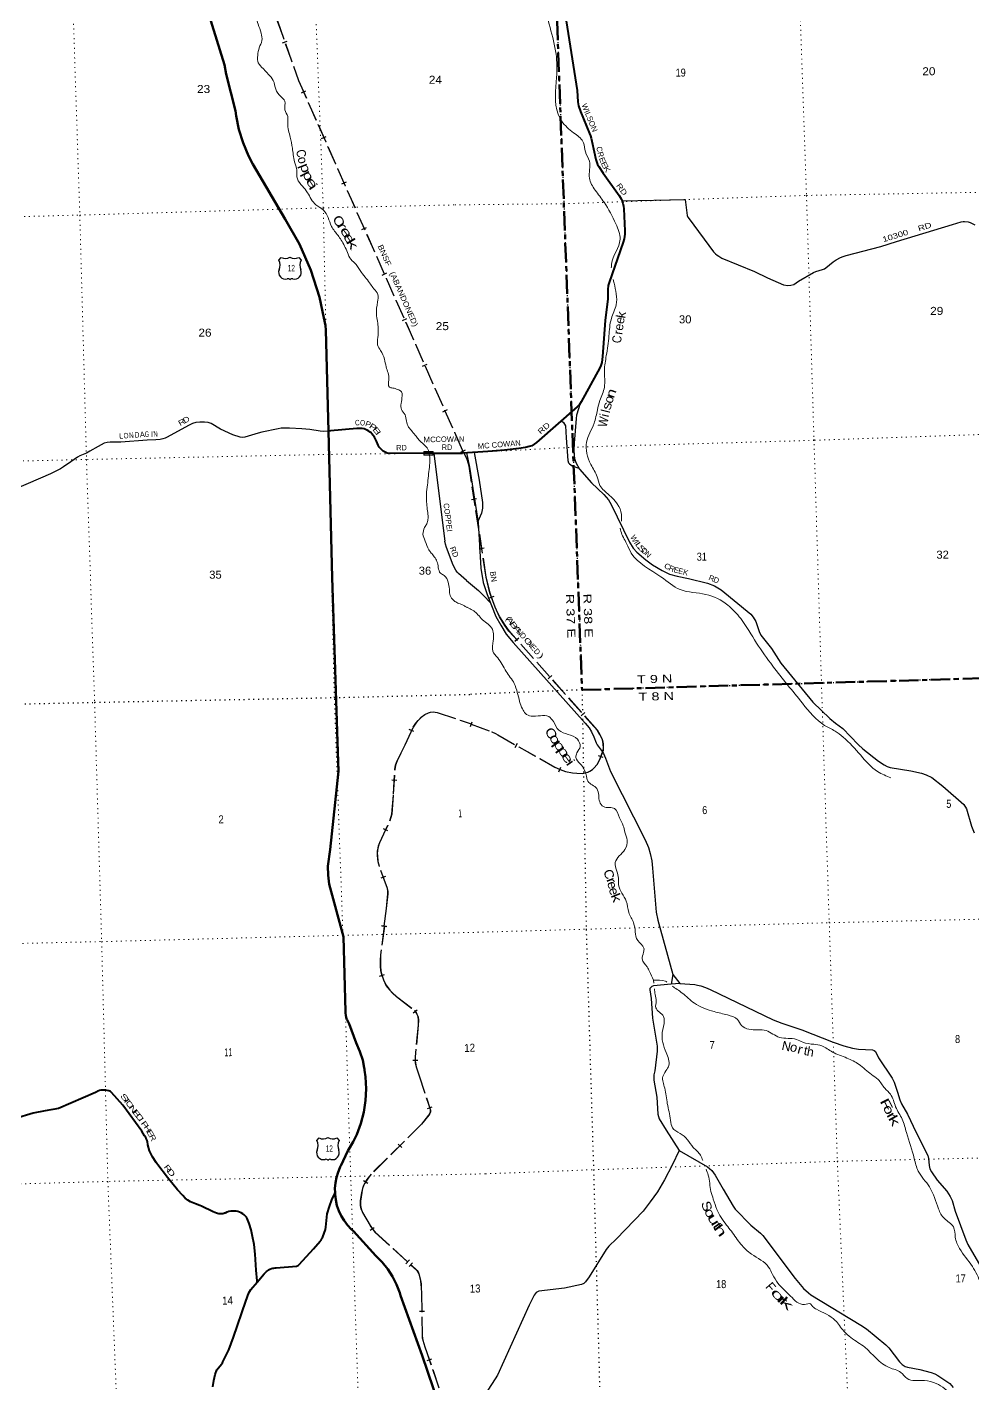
# Model space of a CAD drawing. Header units: feet. Extents: x 505285 to 763886, y -543582 to -353855.
# Drawn here: x 719986 to 740638, y -476644 to -447020 of the extents above; entities that cross this region are included whole.
import ezdxf
from ezdxf.enums import TextEntityAlignment as Align

# ---------------------------------------------------------------- set-up
doc = ezdxf.new("R2010")
doc.units = ezdxf.units.FT
doc.header["$LTSCALE"] = 70
for name, pattern in [('DOTTED', [1.5, 0.3, -1.2]), ('LONG_DASH_SHORT_DASH', [9.9, 6, -1.2, 1.5, -1.2]), ('LONG_DASHED', [7.5, 6, -1.5])]:
    doc.linetypes.add(name, pattern=pattern)
for name, color, linetype, lineweight in [('11', 7, 'LONG_DASH_SHORT_DASH', 60), ('16', 7, 'Continuous', 25), ('20', 7, 'Continuous', 70), ('26', 7, 'Continuous', 40), ('27', 7, 'Continuous', 13), ('29', 7, 'Continuous', 25), ('30', 7, 'Continuous', 13), ('34', 7, 'Continuous', 25), ('39', 7, 'Continuous', 13), ('6', 7, 'DOTTED', 25), ('61', 7, 'Continuous', 13), ('63', 7, 'Continuous', 25), ('7', 7, 'DOTTED', 13)]:
    doc.layers.add(name, color=color, linetype=linetype, lineweight=lineweight)
doc.layers.add('41', color=7, linetype='Continuous')

msp = doc.modelspace()

# ---------------------------------------------------------------- linework, layer by layer
at = {"layer": '11'}
msp.add_lwpolyline([(731531.43, -446194.07), (732103.51, -461491.34), (761378.42, -460644.66)], dxfattribs=at)
at = {"layer": '16'}
for p, q in [((725482.47, -452105.78), (725533.78, -452047.02)), ((725725.54, -452041.05), (725725.26, -452041.25)), ((725917.63, -452046.93), (725969.02, -452105.78)), ((726311.52, -471331.68), (726362.83, -471272.92)), ((726554.59, -471266.95), (726554.31, -471267.15)), ((726746.68, -471272.83), (726798.07, -471331.68))]:
    msp.add_line(p, q, dxfattribs=at)
for centre, radius, start, end in [((725624.86, -451889.36), 182.07, 239.97227, 303.45418), ((725826.64, -451889.86), 181.52, 236.33975, 300.08743), ((725826.63, -451889.36), 182.07, 236.54582, 236.59441), ((725628.68, -452371.31), 151.42, 159.09177, 283.81923), ((725289.49, -452216.41), 222.05, 332.97043, 29.75871), ((725822.8, -452371.31), 151.42, 256.18077, 20.90823), ((726161.99, -452216.41), 222.05, 150.24129, 207.02957), ((726453.91, -471115.26), 182.07, 239.97227, 303.45418), ((726655.69, -471115.76), 181.52, 236.33975, 300.08743), ((726655.68, -471115.26), 182.07, 236.54582, 236.59441), ((726457.73, -471597.21), 151.42, 159.09177, 283.81923), ((726118.54, -471442.31), 222.05, 332.97043, 29.75871), ((726651.85, -471597.21), 151.42, 256.18077, 20.90823), ((726991.04, -471442.31), 222.05, 150.24129, 207.02957)]:
    msp.add_arc(centre, radius, start, end, dxfattribs=at)
for centre, major_axis, start_param, end_param in [((725684.02, -452570.13), (-19.56, 51.67), 4.95877769, 6.28318531), ((725767.47, -452570.13), (19.56, 51.67), 0, 1.32637542), ((726513.07, -471796.03), (-19.56, 51.67), 4.95877769, 6.28318531), ((726596.52, -471796.03), (19.56, 51.67), 0, 1.32637542)]:
    msp.add_ellipse(centre, major_axis=major_axis, ratio=0.929097, start_param=start_param, end_param=end_param, dxfattribs=at)
at = {"layer": '20'}
for points in [[(726565.49, -455842.03), (726509.16, -453638.17), (726498.52, -453533.25), (726466.82, -453364.46), (726367.61, -452914.89), (726179.33, -452323.85), (725930.3, -451755.73), (725623.25, -451216.75), (724916.88, -450009.08), (724819.68, -449827.31), (724700.06, -449547), (724610.41, -449255.73), (724551.69, -448956.68), (724532.75, -448847.78), (724335.49, -448050.08), (724293.6, -447846.43), (723861.29, -446436.33)], [(726709.17, -472468.34), (726707.94, -472379.96), (726719.11, -472257.16), (726743.05, -472136.2), (726779.51, -472018.4), (726817.31, -471930.19), (726824.06, -471905.19), (726835.95, -471880.19), (726991.51, -471553.04), (727106.91, -471357), (727182.17, -471200.6), (727272.93, -470960.06), (727338.05, -470711.35), (727376.81, -470457.2), (727388.79, -470200.39), (727373.87, -469943.74), (727355.4, -469797.16), (727352.25, -469772.13), (727347.25, -469747.16), (727313.72, -469579.44), (727253.83, -469386.22), (727174.08, -469200.33), (727019.62, -468784.99), (726974.92, -468697.89), (726969.41, -468685.67), (726953.54, -468641.37), (726942.38, -468595.66), (726936.06, -468549.03), (726934.53, -468510.9), (726894.48, -466882.76), (726580.69, -465730.9), (726557.25, -465538.78), (726553.82, -465342.07), (726602.18, -464979.24), (726786.25, -463263.08), (726762.56, -462625.15), (726647.17, -459037.79), (726565.49, -455842.03)], [(728950.56, -477200.23), (728942.56, -477098.53), (728908.13, -476912.82), (728854.48, -476731.73), (728615.34, -476021.56), (728139.06, -474711.87), (728122.93, -474658.37), (728054.18, -474475.78), (727966.71, -474301.38), (727861.49, -474137.07), (727739.68, -473984.67), (727602.6, -473845.83), (727110.69, -473312.85), (727063.86, -473269.71), (726980.07, -473179.24), (726906.2, -473080.51), (726843.06, -472974.59), (726791.34, -472862.66), (726751.59, -472745.93), (726724.27, -472625.69), (726709.66, -472503.25), (726709.17, -472468.34)]]:
    msp.add_lwpolyline(points, dxfattribs=at)
at = {"layer": '26'}
for points in [[(731693.31, -446471.25), (731997.47, -448404.25), (732009.74, -448648.79), (732017.72, -448696.56), (732028.58, -448736.91), (732069.29, -448860.01), (732268.95, -449340.54), (732289.89, -449397.18), (732302.85, -449444.09), (732317.8, -449513.57), (732366.72, -449745.51), (732406.98, -449913.14), (732433.26, -449994.68), (732442.65, -450018.66), (732469.01, -450065.21), (732563.07, -450208.11), (732911.77, -450699.11), (732954.4, -450766.07), (732976.91, -450812.39), (732997.07, -450865.15), (733011.03, -450931.88), (733018.22, -450987.22), (733038.45, -451464.37), (733038.17, -451537.84), (733030.42, -451589.04), (733021.11, -451643.36), (733000.76, -451716.21), (732694.66, -452593.82), (732673.96, -452661.87), (732671.4, -452686.92), (732668.3, -452725.72), (732668.08, -452902.86), (732666.75, -452955.38), (732611.17, -453422.13), (732553.21, -454214.39), (732533.38, -454342.66), (732515.55, -454405.5), (732493.32, -454460.78), (732085.2, -455202.34), (732048.37, -455256.93), (731998.35, -455312.51), (731110.95, -456089.79), (731060.88, -456129.52), (731006.6, -456159.01), (730949.22, -456177.63), (730871.68, -456199.36), (730719.7, -456221.08), (730412.64, -456255.22), (730046.83, -456287.77), (729495.82, -456319.98)], [(728850.94, -456325.87), (727906.26, -456330.92), (727875.36, -456326.72), (727845.08, -456319.32), (727815.73, -456308.79), (727787.64, -456295.25), (727761.12, -456278.85), (727736.46, -456259.77), (727713.93, -456238.21), (727693.78, -456214.42), (727676.22, -456188.65), (727661.46, -456161.19), (727654.91, -456146.28), (727615.84, -456058.92), (727567.86, -455976.13), (727511.48, -455898.8), (727489.89, -455873.21), (727475.87, -455861.21), (727445.35, -455838.99), (727412.68, -455820.07), (727378.2, -455804.67), (727342.31, -455792.96), (727305.39, -455785.07), (727288.22, -455781.96), (727267.88, -455781.08), (727239.08, -455781.02), (727187.37, -455783.35), (726612.92, -455835.72), (726583.39, -455839.65), (726565.49, -455842.03)], [(728850.94, -456325.87), (728863, -456326.05), (729495.82, -456319.98)], [(721794.75, -470256.25), (721770.3, -470246.54), (721736.95, -470236.73), (721702.76, -470230.45), (721668.1, -470227.79), (721633.35, -470228.76), (721598.89, -470233.36), (721565.11, -470241.53), (721532.36, -470253.2), (721526.01, -470256.24), (721505.26, -470266.18), (721476.01, -470279.12), (720671.47, -470635.04), (720382.9, -470685.36), (720120.54, -470736.95), (719730.91, -470846.35)], [(721826.03, -470279.25), (721823.4, -470276.59), (721814.61, -470268.85), (721805.06, -470262.07), (721794.85, -470256.33)], [(725008.78, -474424.29), (725006.11, -474393.68), (724985.53, -474158.06), (724961.9, -473813.32), (724943.88, -473598.95), (724906.86, -473425.29), (724906.59, -473423.48), (724877.24, -473279.72), (724833.01, -473139.81), (724788.94, -473030.35), (724774.41, -473005.3), (724753.25, -472981.85), (724724.48, -472955.47), (724693.12, -472932.25), (724659.49, -472912.44), (724623.98, -472896.25), (724586.98, -472883.86), (724548.88, -472875.4), (724510.1, -472870.97), (724471.07, -472870.62), (724432.23, -472874.36), (724393.98, -472882.13), (724356.76, -472893.86), (724345.96, -472898.55), (724309.25, -472914.5), (724295.96, -472920.38), (724281.66, -472925.49), (724259.92, -472930.77), (724237.75, -472933.74), (724215.39, -472934.39), (724193.09, -472932.69), (724174.62, -472929.32), (724143.76, -472920.75), (724124.62, -472915.97), (724046.24, -472887.57), (723796.79, -472764.66), (723756.42, -472746.88), (723660.85, -472713.43), (723556.78, -472670.1), (723494.42, -472636.06), (723439.62, -472592.57), (723383.95, -472530.48), (723267.83, -472409.25), (723048.9, -472138.3), (722838.5, -471860.48), (722821.03, -471835.48), (722802.34, -471810.48), (722800.33, -471807.79), (722721.8, -471687.16), (722656.31, -471558.98), (722624.42, -471425.34), (722622.61, -471407.62), (722615.41, -471367.37), (722604.04, -471328.1), (722588.63, -471290.24), (722582.72, -471279.19), (722575.63, -471265.93), (722552.11, -471229.19), (722487.32, -471127.98), (722074.9, -470559.27), (721826.31, -470279.54)], [(725008.78, -474424.29), (725163.64, -474243.81), (725181.65, -474222.83), (725209.7, -474193.81), (725232.88, -474174.12), (725259.79, -474155.73), (725288.49, -474140.26), (725318.64, -474127.87), (725349.92, -474118.69), (725373.42, -474114.4), (725401.23, -474110.83), (725423.42, -474109.13), (725869.23, -474074.87), (725902.96, -474059.56), (725925.64, -474040.65), (726241.42, -473698.87), (726382.33, -473528.65), (726403.15, -473503.5), (726416.92, -473478.65), (726442.95, -473431.68), (726475.1, -473355.93), (726499.14, -473277.24), (726510.22, -473225.38), (726536.26, -472929.45), (726588.32, -472773.35), (726638.71, -472629.34), (726701.63, -472485.58), (726709.17, -472468.34)], [(724040.05, -476710.55), (724060.17, -476572.75), (724094.57, -476437.8), (724129.68, -476339), (724228.35, -476216.06), (724253.51, -476184.72), (724262.65, -476166.06), (724390.86, -475904.26), (724494.5, -475623.83), (724760.67, -474837.15), (724829.56, -474653.35), (724874.4, -474580.9), (725008.78, -474424.29)]]:
    msp.add_lwpolyline(points, dxfattribs=at)
at = {"layer": '29'}
for p, q in [((734087, -467706.2), (734047.03, -467916.21)), ((730138.82, -476637.44), (729924.78, -476968.5))]:
    msp.add_line(p, q, dxfattribs=at)
for points in [[(732977.77, -450814.17), (734355.86, -450782.6), (734397.17, -451136.27), (734413.99, -451172.27), (734440.09, -451209.01), (734975.53, -451926.72), (735015.33, -451970.55), (735051.41, -451998.64), (735087.49, -452022.7), (735159.55, -452062.78), (735870.32, -452359.13), (736150.8, -452493.85), (736500.66, -452644.49), (736599.46, -452662.86), (736665.03, -452656.52), (736725.16, -452636.47), (736831.13, -452566.56), (737157.92, -452378.68), (737207.25, -452353.65), (737356.57, -452313.61), (737397.68, -452295.49), (737425.74, -452277.44), (737589.5, -452143.03), (737656.26, -452098.93), (737750.47, -452048.78), (737804.59, -452024.71), (737867.88, -452004.98), (738628.92, -451808.13), (738970.62, -451703.93), (740191.17, -451326.58), (740380.37, -451270.55), (740425.47, -451262.52), (740456.55, -451262.53), (740535.08, -451274.53), (740581.82, -451288.6), (740680.05, -451333.7)], [(732062.98, -455235.28), (731985.59, -455493.44), (731972.14, -455563.78), (731933.48, -456105.16), (731927.47, -456253.58), (731931.48, -456367.9), (731942.48, -456441.51), (731969.56, -456528.35), (732045.44, -456668.66), (732308.02, -456970.51), (732582.91, -457226.32), (732679.86, -457344.82), (732741.26, -457442.93), (733140.49, -458267.75), (733220.32, -458393.61), (733302.49, -458481.85), (733496.72, -458654.63), (733645.25, -458758.63), (733853.71, -458887), (734016.94, -458963.6), (734178.42, -459011.35), (734427.87, -459059.65)], [(726565.49, -455842.03), (726457.8, -455848.58), (726388.32, -455843.23), (726157.42, -455804.72), (725982.12, -455787.61), (725713.81, -455773.71), (725584.47, -455774.78), (725534.23, -455777.99), (725464.74, -455791.89), (725109.85, -455864.62), (725028.61, -455886.01), (724737.86, -455975.84), (724688.69, -455982.26), (724639.51, -455975.84), (724481.31, -455920.23), (724211.93, -455796.17), (724005.62, -455677.46), (723942.56, -455654.99), (723860.25, -455643.24), (723754.42, -455642.16), (723672.11, -455649.66), (723596.22, -455672.11), (723506.43, -455714.89), (723044.64, -455975.84), (723001.89, -455997.25), (722950.57, -456010.07), (722892.85, -456020.78), (722796.64, -456031.46), (722608.51, -456040.01), (722035.55, -456082.79), (721797.17, -456083.88)], [(731651.37, -455616.43), (731695.96, -455653.9), (731723.02, -455687.99), (731741, -455728.27), (731756.72, -455988.54), (731793.21, -456482.8), (731809.21, -456530.36), (731832.26, -456556.43), (731889.99, -456597.81), (732035.6, -456650.46)], [(721797.17, -456083.88), (721731.97, -456087.09), (721668.9, -456107.41), (721536.35, -456175.85), (721357.84, -456277.46), (721279.8, -456321.31), (721139.77, -456377.99), (721087.39, -456406.87), (720937.74, -456513.82), (720780.61, -456617.56), (720711.12, -456663.55), (720493.05, -456774.77), (719740.51, -457104.18), (719655.01, -457144.82), (719595.14, -457181.18), (719526.73, -457236.8), (719458.31, -457318.08), (719321.48, -457506.31), (719176.11, -457741.6), (719056.38, -457989.72), (719018.98, -458050.69), (718992.25, -458088.12), (718959.12, -458123.42), (718799.84, -458250.68)], [(728864.41, -456324.26), (729045.38, -457727.01), (729106.1, -458247.42)], [(729577.38, -456315.21), (729645.24, -456631.51), (729832.79, -457834.74), (729896.19, -458835.65), (729945.15, -459143.7), (730028.19, -459410.86), (730221.76, -459885.79), (730326.58, -460080.62), (730445.27, -460272.88), (730596.01, -460458.47), (732171.07, -462214.36), (732255.68, -462316.84), (732312.38, -462406.9), (732361.69, -462517.8), (732410.6, -462645.57), (732436.66, -462693.71), (732540.37, -462834.6), (732570.95, -462882.24), (732612.23, -462982.58), (732721.52, -463271.69), (733482.99, -464767.99), (733557.13, -464930.02), (733593.21, -465062.4), (733625.28, -465226.86), (733644.75, -465386.31), (733723.5, -466346.03), (733755.16, -466515.99), (734087, -467706.2)], [(729745.58, -456305.38), (729856.87, -456915.07), (729931.22, -457400), (729932.1, -457523.15), (729905.73, -457633.6), (729829.11, -457811.1)], [(729583.87, -459102.6), (729404.89, -458951.19), (729374.96, -458919.11), (729347.16, -458880.6), (729287.3, -458765.1), (729141.93, -458382.22), (729120.55, -458309.49), (729106.1, -458247.42)], [(729583.87, -459102.6), (729843.94, -459324.2), (729966.2, -459442.53), (730099.8, -459586.56)], [(734427.87, -459059.65), (734846.55, -459157.52), (734996.22, -459215.92), (735141.69, -459307.79), (735792.76, -459836.92), (735844.08, -459901.85), (735895.27, -459997.87), (735968.36, -460218.75), (736008.95, -460296.86), (736240.95, -460587.74), (736447.9, -460907.58), (737145.19, -461760.11), (737512.42, -462118.52), (737638.04, -462216.37), (737798.39, -462332.69), (738130.77, -462686.9), (738235.35, -462777.95), (738580.11, -463050.71), (738700.37, -463130.94), (738766.52, -463163.03), (738828.84, -463182.31), (739284.18, -463260.81), (739516.16, -463311.45), (739619.25, -463349.5), (739740.66, -463403.71), (739984.17, -463591.63), (740438.19, -463993.37), (740497.27, -464087.43), (740609.91, -464466.71), (740664.69, -464611.1)], [(734087, -467706.2), (734241.2, -467905.48), (734046.56, -467916.24)], [(734046.56, -467916.24), (733661.97, -467955.66), (733626.79, -467969.62), (733602.74, -467987.67), (733584.7, -468013.74), (733580.76, -468042.73), (733609.71, -468226.3), (733644.04, -468662.46), (733745.06, -469273.29), (733745.27, -469383.19), (733694.73, -469808.25), (733672.9, -469899.06), (733674.23, -470013.59), (733738.38, -470386.53), (733761.09, -470757.49), (733786.03, -470856.33), (733939.93, -471101.77), (734222.09, -471551.41)], [(734241.2, -467905.48), (734566.87, -467925.49), (734622.39, -467936.4), (734695.15, -467953.57), (734797.38, -467989.67), (734903.54, -468034.99), (736279.34, -468695.47), (736465.14, -468767.94), (736904.64, -468910.52), (737590.5, -469185.66), (737820.14, -469261.34), (738012.56, -469313.48), (738140.89, -469333.09), (738445.17, -469350.63), (738481.6, -469361.62), (738509.66, -469385.69), (738580.25, -469522.49), (738872.3, -469967.77), (738916.56, -470055.58), (738994.23, -470272.5), (739040.84, -470440.67), (739080.16, -470528.32), (739211.31, -470756.49), (739402.16, -471158.25)], [(739402.16, -471158.25), (739652.19, -471656.11), (739671.65, -471725.57), (739680.25, -471872.72), (739700.01, -471947.28), (739732.36, -472013.12), (739856, -472194.65), (740071.11, -472438.33), (740140.75, -472551.91), (740183.36, -472642.91), (740253.32, -472875.02), (740482.03, -473497.32), (740531.63, -473599.64), (740916.37, -474266.4)], [(734222.09, -471551.41), (734071.14, -471871.62), (733906.06, -472190.31), (733750.07, -472448.27), (733593.72, -472672.91), (733434.95, -472876.71), (732856.22, -473480.58), (732687.72, -473639.65), (732629.54, -473711.13), (732259.58, -474305.76), (732182.6, -474413.84), (732142.51, -474449.94), (732093.07, -474478.05), (731721.79, -474551.11), (731161.45, -474622.7), (731098.2, -474646.5), (731055.92, -474704.6), (730945.64, -474929.1), (730254.4, -476453.71), (730138.82, -476637.44)], [(734222.09, -471551.41), (734842.5, -471905.06), (734889.6, -471944.85), (734934.69, -471986.97), (734975.79, -472035.11), (735010.16, -472087.82), (735182.45, -472394.82), (735403.74, -472767.19), (735449.95, -472828.91), (735792.78, -473180.15), (736000.06, -473350.85), (736052.45, -473403.86), (736759.12, -474346.35), (736940.14, -474560.27), (737046.25, -474659.39), (737096.49, -474700.67), (738190.3, -475360.01), (738315.19, -475442.77), (738740.13, -475791.76), (738802.02, -475858.4), (739034.48, -476161.31), (739092.91, -476220.98), (739157.05, -476265.1), (739207.79, -476279.68), (739479.19, -476332.46), (739730.32, -476393.46), (739806.49, -476421.54), (739872.13, -476463.28), (740133.22, -476634.15), (740211.46, -476720.35)]]:
    msp.add_lwpolyline(points, dxfattribs=at)
at = {"layer": '34', "linetype": 'LONG_DASHED', "lineweight": 13}
msp.add_lwpolyline([(729683.25, -462242.64), (730129, -462410.66), (730210.19, -462447.8), (730263.54, -462477.06), (731507.98, -463183.08), (731622.9, -463236.89), (731743.52, -463274.02), (731891.25, -463303.17), (731991.73, -463315.8), (732107.25, -463319.14), (732177.31, -463308.84), (732230.66, -463292.59), (732277.06, -463269.39), (732332.73, -463232.25), (732362.89, -463202.08), (732434.8, -463120.85), (732495.35, -463015.48), (732541.5, -462888.76), (732569.34, -462812.17), (732573.98, -462763.43), (732569.34, -462665.95), (732562.38, -462626.5), (732550.78, -462573.12), (732495.11, -462461.72), (732442.93, -462373.06), (730510.76, -460203.37), (730421.28, -460080.5), (730305.3, -459894.83), (730209.82, -459684.72), (730096.52, -459370.31), (730013.01, -459026.82), (729639.18, -456604.66), (729595.46, -456459.93), (729574.58, -456411.19), (729493.88, -456258.83)], dxfattribs=at)
at = {"layer": '39'}
msp.add_line((733662.12, -467829.64), (733670.19, -467894.32), dxfattribs=at)
for points in [[(724672.81, -446412.17), (724688.38, -446467.72), (724726.54, -446536.92), (724828.42, -446580.24), (724933.26, -446657.6), (724987.61, -446802.66), (725032.19, -446958.04), (725095.92, -447151.04), (725112.55, -447315.24), (725054.4, -447469.5), (725020.89, -447641.14), (725020.31, -447765.66), (725106.35, -447891.76), (725255.83, -448054.21), (725360.1, -448183.81), (725413.78, -448377.09), (725524.86, -448534.6), (725612.25, -448636.56), (725613.45, -448825.3), (725675.85, -448970.13), (725676.11, -449124.75), (725732.67, -449422.37), (725777.56, -449662.09), (725828.04, -449957.87), (725875.51, -450145.3), (725886.77, -450333.75), (725995.84, -450491.32), (726106.53, -450634.79), (726293.1, -450900.63), (726457.4, -451016.48), (726556.41, -451174.34), (726632.33, -451371), (726774.76, -451569.81), (726843.93, -451668.26), (726980.31, -451939.53), (727056.97, -452089.99), (727168.89, -452205.31), (727284.33, -452374.75), (727392.85, -452512.26), (727482.7, -452630.21), (727558.02, -452732.51), (727641.95, -452854.65), (727638.51, -453021.42), (727613.59, -453285.2), (727638.1, -453443.15), (727650.31, -453593.42), (727645.97, -453800.38), (727638.28, -453959.25), (727704.1, -454081.9), (727787.79, -454268.3), (727826.72, -454437.9), (727868.67, -454571.26), (727882.95, -454723.48), (727895.38, -454881.77), (727972.4, -454899.68), (728076.01, -454932.9), (728157.88, -454980.79), (728174.52, -455072.7), (728152.86, -455235.97), (728160.55, -455368.29), (728238.28, -455484.58), (728270.28, -455622.24), (728316.14, -455751.48), (728397.44, -455851.6), (728478.8, -455953.73), (728539.26, -456028.33), (728601.29, -456086.82), (728655.1, -456139.53), (728736.18, -456231.62), (728774.87, -456363.1)], [(731025.73, -446214.59), (731191.58, -446426.78), (731405.45, -447031.02), (731537.02, -447608.18), (731546.3, -448118.77), (731581.23, -448919.44), (731687.64, -449110.16), (731955.18, -449353.04), (732136.1, -449544.98), (732176.44, -449744.21), (732263.33, -449949.72), (732264.25, -450317.04), (732391.7, -450579.24), (732583.69, -450845.04), (732844.48, -451317.02), (732933.5, -451651.15), (732747.92, -452194.23), (732742.74, -452277.86)], [(732783.57, -452529.72), (732802.7, -452609.38), (732850.16, -453081.35), (732743.81, -453384.46), (732690.88, -453763.85), (732633.98, -454193.57), (732590.98, -454520.4), (732591.58, -454879.71), (732494.78, -455170.41), (732438.83, -455377.27), (732366.3, -455671.08), (732199.98, -456082.83), (732296.33, -456569.03), (732432.06, -456836.94), (732494.18, -457027.32), (732697.94, -457236.46), (732964.81, -457660.04), (732965.24, -457810.66)], [(728774.87, -456363.1), (728778.34, -456445.3), (728748.37, -456817.66), (728727.71, -457017.05), (728707, -457214.44), (728708.54, -457342.92), (728719.13, -457507.29), (728739.45, -457659.34), (728738.48, -457769.82), (728712.86, -457862.92), (728666.85, -457946.55), (728630.5, -458088.15), (728679.04, -458241.41), (728760.94, -458435.9), (728811.12, -458502.76), (728877.89, -458587.22), (728932.98, -458686.08), (728964.76, -458815.71), (729014.65, -458944.83), (729094.45, -458990.77), (729177.09, -459139.05), (729207.41, -459288.81), (729212.77, -459336.86), (729211.75, -459373.03), (729255.22, -459488.28), (729327.64, -459558.53), (729413.48, -459604.3), (729523.4, -459647.38)], [(732938.72, -457959.61), (732951.58, -458025.89), (733077.43, -458298.19), (733179.39, -458502.37), (733827.53, -459022.79), (734243.48, -459302.25), (734809.21, -459405.45), (735283.72, -459640.55), (735569.46, -459934.94), (735913.25, -460468.04), (736269.97, -460972.56), (736916.93, -461783.34), (737401.6, -462266.98), (737630.06, -462390.89), (737806.52, -462522.77), (738189.03, -462919.92), (738557.69, -463273.42), (738847.17, -463413.1)], [(729523.4, -459647.38), (729584.88, -459685.81), (729602.93, -459692.23)], [(729602.93, -459692.23), (729806.89, -459822.32), (729901.98, -459933.17), (730129.78, -460139.4), (730165.36, -460419.11), (730154.44, -460644.35), (730261.05, -460790.9), (730444.23, -461087.14), (730622.07, -461351.46), (730740.85, -461746.48), (730801.66, -461904.79), (730868.13, -462004.67), (730989.23, -462062.35), (731376.2, -462075.91), (731477.24, -462184.53), (731597.55, -462370.71), (732002.19, -462570.3), (732062.83, -462724.6), (731990.19, -462867.85), (731970.01, -462964.97), (732068.51, -463109.82), (732190.62, -463340.1), (732230.85, -463487.14), (732424.44, -463644.47), (732466.76, -463793.44), (732488.73, -463937.15), (732569.35, -464038.51), (732814.63, -464081.48), (732919.44, -464282.3), (733003.09, -464457.82), (733039.04, -464599), (733090.54, -464775.72), (733040.38, -464976.35), (732830.55, -465259.25), (732864.62, -465452.69), (732898.9, -465601.96), (732900.94, -465750.44), (733068.4, -466105.48), (733124.69, -466350.28), (733228.64, -466579.24), (733266.65, -466770.53), (733318.8, -466963.29), (733454.45, -467130.83), (733446.08, -467221.48), (733417.81, -467367.08), (733523.49, -467539.76), (733575.89, -467640.17), (733662.12, -467829.64)], [(733662.12, -467829.64), (733922.74, -467853.98), (733955.72, -467870.28)], [(733685.69, -468018.52), (733701.02, -468141.34), (733723.24, -468291.07), (733714.91, -468431.9), (733881.69, -468622.36), (733899.36, -468710.03), (733855.58, -468968.62), (733938.07, -469411.18), (733999.85, -469691.9), (733868.86, -469933.71), (733909.32, -470185.12), (733965.44, -470524.28), (734038.7, -470888.89), (734079.74, -471055.97), (734243.57, -471174.27), (734406.21, -471312.7), (734531.81, -471480.62), (734691.74, -471651.26), (734740.2, -471767.24)], [(734069.55, -467958.91), (734289.48, -468111.2), (734556.11, -468332.03), (734990.31, -468516.45), (735281.11, -468589.84), (735496.53, -468690.14), (735586.33, -468819.26), (735746.67, -468901.56), (736126.26, -468931.46), (736418.08, -469079.08), (736784.17, -469123.53), (736927.62, -469186.39), (737164.86, -469229.67), (737339.31, -469263.26), (737572.28, -469399.04), (737887.55, -469529.72), (738152.84, -469668.3), (738425.5, -469888.91), (738568.82, -469997.94), (738715.59, -470191.16), (738837.62, -470321.08), (738951.41, -470593.83), (739093.25, -470863.52), (739187.84, -471159.07), (739357.88, -471724.8), (739445.46, -471996.53), (739691.13, -472344.62), (739887.7, -472821.03), (740015.19, -473035.04), (740211.7, -473214.35), (740255.19, -473441.57), (740347.9, -473691.02), (740627.36, -474077.99), (740805.77, -474454.7), (740936.37, -474843.26), (741099.53, -475043.89), (741385.28, -475239.92), (741504.93, -475508.43), (741850.7, -475892.91), (742047.83, -475939.7), (742173.36, -476105.62), (742399.89, -476231.6), (742573.67, -476445.89), (742897.47, -476686.65), (743323.88, -476877.39), (744008.24, -477174.87), (744452.2, -477302.72), (744611.48, -477358.96), (744992.58, -477475.12), (745479.77, -477577.26), (745823.8, -477672.73), (746085.22, -477815.47), (746344.03, -477798.31), (746384.89, -477745.29)], [(734811.25, -471953.79), (734860.55, -472088.56), (734919.34, -472443.68), (734970.51, -472612.39), (735048.09, -472836.31), (735257.18, -473175.74), (735365.39, -473312.19), (735572.11, -473593.5), (735806.43, -473811.53), (736178.25, -474094.66), (736263.33, -474256.07), (736379.63, -474442.41), (736654.91, -474727.15), (736964.19, -474908.24), (737092.64, -474899.4), (737139.14, -474953.86), (737224.15, -475014.9), (737632.59, -475258.51), (737819.26, -475492.39), (737976.03, -475635.05), (738276.41, -475844.58), (738811.85, -476290.18), (739063.69, -476395.14), (739200.04, -476530.53), (739584.05, -476570.3), (739836.34, -476637.1), (740167.56, -476911.72), (740253.99, -477155.38), (740325.91, -477339.37), (740375.08, -477508.16), (740576.17, -477799.71), (740857.36, -478032.04), (740937.65, -478125.38), (741061.08, -478289.37), (740992.67, -478486.66), (741123.47, -478732.67), (741186.7, -478900.93), (741242.42, -479131.7), (741108.55, -479401.71), (741204.74, -479687.17), (741221.1, -479841.13), (741382, -480134.19), (741410.24, -480480.42), (741491.92, -480706.19), (741507.9, -480900.32), (741575.6, -481030.26), (741658.59, -481288.11), (741757.12, -481581.51), (741846.7, -481951.53), (741803.55, -482175.98), (741697.15, -482428.9), (741768.13, -482639.02), (741919.19, -482888.29), (741859.06, -483091.29), (741781, -483397.35), (741906.23, -483703.8), (742055.9, -483918.99), (742076.81, -484036.64), (742095.37, -484343.09), (742136.73, -484616.55), (742005.77, -484908.54), (742023.76, -485102.58), (742275.42, -485400.26), (742528.35, -485778.19), (742605.35, -485988.09), (742734.77, -486101.66), (742990.47, -486202.46), (743306.43, -486399.36), (743539.61, -486490.97), (743963.93, -486679.78), (744275.39, -486864.8), (744536.73, -487103.9), (744774.41, -487305.75)]]:
    msp.add_spline(points, degree=3, dxfattribs=at)
at = {"layer": '6'}
for points in [[(731531.43, -446194.07), (731706.99, -450876.19), (731902.43, -456196.96), (732103.51, -461491.34), (732193.91, -466720.51), (732354, -471967.98), (732502.64, -477280.11), (732672.65, -482475.01), (732859.6, -487739.53), (732972.02, -491869.4)], [(761378.42, -460644.66), (758501.39, -460731.53), (753183.16, -460878.93), (747944.97, -461034.5), (742643, -461187.62), (737331.89, -461344.24), (732103.51, -461491.34), (729662.57, -461589.32)], [(697940.07, -462308.41), (700286.59, -462238.14), (705567.31, -462127.18), (710841.82, -462010.38), (716154.23, -461880.45), (721458.93, -461762.79), (726693.54, -461659.15), (729662.57, -461589.32)]]:
    msp.add_lwpolyline(points, dxfattribs=at)
at = {"layer": '61'}
for p, q in [((728647.15, -456362.93), (728647.59, -456287.93)), ((728850.35, -456364.12), (728647.15, -456362.93)), ((728851.52, -456289.76), (728851.09, -456363.4))]:
    msp.add_line(p, q, dxfattribs=at)
msp.add_lwpolyline([(728648.24, -456288.58), (728851.52, -456289.76), (728648.24, -456288.58)], dxfattribs=at)
msp.add_lwpolyline([(728655.53, -456296.61), (728843.47, -456297.7), (728843.13, -456356.08), (728655.19, -456354.98)], close=True, dxfattribs=at)
at = {"layer": '63'}
for p, q in [((725562.37, -447363.49), (725666.6, -447326.48)), ((725973.92, -448455.98), (726075.03, -448411.12)), ((726415.09, -449450.34), (726516.19, -449405.49)), ((726856.25, -450444.71), (726957.36, -450399.86)), ((727297.42, -451439.08), (727398.52, -451394.22)), ((727738.58, -452433.45), (727839.69, -452388.59)), ((728179.75, -453427.82), (728280.86, -453382.96)), ((728620.92, -454422.19), (728722.02, -454377.33)), ((729062.08, -455416.55), (729163.19, -455371.7)), ((729549.51, -456255.97), (729451.77, -456307.74)), ((729801.16, -457323.09), (729691.84, -457339.96)), ((729967.09, -458398.2), (729857.77, -458415.07)), ((730179.99, -459452.98), (730075.93, -459490.48)), ((730720.06, -460362.47), (730637.46, -460436.03)), ((731443.53, -461174.87), (731360.92, -461248.43)), ((732166.99, -461987.27), (732084.39, -462060.83)), ((728427.05, -462400.32), (728326.47, -462354.3)), ((729666.47, -462290.28), (729705.48, -462186.78)), ((730640.84, -462749.18), (730695.42, -462652.97)), ((732566.34, -462968.13), (732462.41, -462930.28)), ((731594.81, -463279.5), (731641.71, -463179.32)), ((728060.67, -463466.4), (727950.25, -463459.92)), ((727864.77, -464570.26), (727764.36, -464523.86)), ((727814.11, -465565.5), (727710.2, -465603.41)), ((727834.99, -466655.01), (727725.33, -466640.57)), ((727734.57, -466644.01), (727844.23, -466658.45)), ((727684.03, -467745.54), (727788.37, -467708.83)), ((728414.5, -468540), (728503.81, -468474.75)), ((728407.69, -469579.02), (728518.26, -469576.18)), ((728728, -470631.51), (728832.92, -470596.51)), ((728088.71, -471407.06), (728166.54, -471485.66)), ((727332.03, -472203.02), (727426.89, -472259.9)), ((727475.79, -473290.84), (727567, -473228.26)), ((728258.12, -474020.26), (728332.76, -473938.63)), ((728325.64, -474082.01), (728400.29, -474000.38)), ((728551.03, -475056.33), (728661.63, -475054.43)), ((728718.38, -476135.43), (728823.12, -476099.86))]:
    msp.add_line(p, q, dxfattribs=at)
at = {"layer": '63', "linetype": 'LONG_DASHED', "lineweight": 13}
for points in [[(725272.44, -446391.88), (725909.27, -448185.73), (729493.23, -456263.82)], [(727784.78, -466649.51), (727835.84, -466261.64), (727866.91, -465945.87), (727869.14, -465883.33), (727856.6, -465829.3), (727681.04, -465348.09), (727654.82, -465242.29), (727641.43, -465106.04), (727639.2, -465061.37), (727643.66, -465003.29), (727652.59, -464947.45), (727665.17, -464898.68), (727690.54, -464826.84), (727910.12, -464351.78), (727956.2, -464208.13), (727989.31, -463771.25), (728020.95, -463232.06), (728036.57, -463138.24), (728070.06, -463039.97), (728244.39, -462693.91), (728421.19, -462307.52), (728478.6, -462218.01), (728527.71, -462159.93), (728594.68, -462088.46), (728669.27, -462031.65), (728750.95, -461994.65), (728797.84, -461981.25), (728856.82, -461976.34), (728893.83, -461979.01), (728940.71, -461985.71), (729684.13, -462238.11)], [(727784.78, -466649.51), (727701.84, -467279.46), (727695.01, -467391), (727697.24, -467522.79), (727703.94, -467627.76), (727725.27, -467710.59), (727773.14, -467846.66), (727819.87, -467942.98), (727902.63, -468047.68), (727962.9, -468112.46), (728049.57, -468189.76), (728443.66, -468494.31), (728476.37, -468539.08), (728494.23, -468572.58), (728518.79, -468630.66), (728527.72, -468699.9), (728524.46, -468813.43), (728456.28, -469503.99), (728458.5, -469590.41), (728461.86, -469644.7), (728478.61, -469720.65), (728537.03, -469899.54), (728779.38, -470625.95), (728786.69, -470665.46), (728786.69, -470705.67), (728775.53, -470736.94), (728753.21, -470777.28), (728597.55, -470974.31), (727496.31, -472064.68), (727427.12, -472153.06), (727384.71, -472213.36), (727357.92, -472258.04), (727326.66, -472320.58), (727308.8, -472378.65), (727287.73, -472465.99), (727259.69, -472651.15), (727259.69, -472749.43), (727275.06, -472823.8), (727306.57, -472901.32), (727474, -473191.69), (727532.31, -473276.68), (727585.62, -473336.87), (728358.91, -474044)], [(728358.91, -474044), (728496.88, -474170.17), (728518.8, -474203.51), (728538.89, -474243.72), (728567.91, -474348.7), (728583.54, -474462.61), (728589.48, -474555.23), (728594.7, -474659.17), (728610.71, -475588.9), (728614.79, -475644.2), (728623.72, -475688.87), (728669.47, -475834.31), (729168.43, -477303.77)]]:
    msp.add_lwpolyline(points, dxfattribs=at)
at = {"layer": '63', "linetype": 'LONG_DASHED'}
for points in [[(725276.3, -446390.51), (725913.08, -448184.21), (729492.8, -456265.34)], [(729684.7, -462238.8), (730130.58, -462406.87), (730212.03, -462444.13), (730265.54, -462473.48), (731509.86, -463179.43), (731624.38, -463233.06), (731744.52, -463270.04), (731891.9, -463299.12), (731992.05, -463311.71), (732107.01, -463315.03), (732176.41, -463304.83), (732229.14, -463288.77), (732275, -463265.84), (732330.12, -463229.06), (732359.9, -463199.27), (732431.45, -463118.45), (732491.62, -463013.74), (732537.65, -462887.36), (732565.31, -462811.26), (732569.87, -462763.33), (732565.26, -462666.41), (732558.36, -462627.29), (732546.88, -462574.49), (732491.51, -462463.68), (732439.6, -462375.49), (730507.56, -460205.95), (730417.88, -460082.8), (730301.68, -459896.77), (730206.02, -459686.27), (730092.59, -459371.49), (730008.98, -459027.62), (729635.17, -456605.57), (729591.6, -456461.33), (729570.88, -456412.96), (729490.26, -456260.75)], [(727780.72, -466648.97), (727831.77, -466261.17), (727862.82, -465945.6), (727865.02, -465883.73), (727852.66, -465830.47), (727677.11, -465349.29), (727650.77, -465242.99), (727637.34, -465106.34), (727635.09, -465061.32), (727639.58, -465002.81), (727648.57, -464946.61), (727661.24, -464897.48), (727686.74, -464825.29), (727906.29, -464350.29), (727952.15, -464207.34), (727985.22, -463770.97), (728016.87, -463231.6), (728032.58, -463137.24), (728066.27, -463038.38), (728240.69, -462692.13), (728417.58, -462305.55), (728475.29, -462215.57), (728524.65, -462157.2), (728591.92, -462085.41), (728667.16, -462028.11), (728749.53, -461990.79), (728797.1, -461977.2), (728856.8, -461972.23), (728894.27, -461974.93), (728941.67, -461981.71), (729685.45, -462234.23)], [(727788.84, -466650.05), (727705.92, -467279.85), (727699.11, -467391.09), (727701.34, -467522.62), (727708.01, -467627.11), (727729.2, -467709.4), (727776.93, -467845.08), (727823.36, -467940.79), (727905.74, -468045.01), (727965.77, -468109.53), (728052.19, -468186.6), (728446.63, -468491.42), (728479.85, -468536.9), (728497.93, -468570.81), (728522.78, -468629.58), (728531.83, -468699.7), (728528.55, -468813.69), (728460.39, -469504.14), (728462.6, -469590.23), (728465.93, -469644.13), (728482.57, -469719.57), (728540.92, -469898.25), (728783.36, -470624.92), (728790.79, -470665.08), (728790.79, -470706.38), (728779.28, -470738.63), (728756.64, -470779.56), (728600.61, -470977.05), (727499.38, -472067.41), (727430.41, -472155.5), (727388.15, -472215.6), (727361.52, -472260.01), (727330.48, -472322.11), (727312.76, -472379.73), (727291.76, -472466.78), (727263.79, -472651.46), (727263.79, -472749.01), (727279, -472822.6), (727310.26, -472899.52), (727477.47, -473189.5), (727535.55, -473274.15), (727588.55, -473333.99), (728361.68, -474040.97)], [(728361.68, -474040.97), (728500.02, -474167.49), (728522.36, -474201.46), (728542.74, -474242.24), (728571.93, -474347.87), (728587.62, -474462.2), (728593.57, -474555), (728598.8, -474659.03), (728614.81, -475588.71), (728618.86, -475643.65), (728627.7, -475687.85), (728673.37, -475833.04), (729172.37, -477302.61)]]:
    msp.add_lwpolyline(points, dxfattribs=at)
at = {"layer": '7'}
msp.add_line((729495.76, -456318.26), (728850, -456325.05), dxfattribs=at)
for points in [[(736842.03, -446029.96), (737005.21, -450694.91), (737168.41, -456018.54), (737331.89, -461340.76), (737500.27, -466553.18), (737677.78, -471783.93), (737910.37, -477032.69), (738091.5, -482253.27), (738165.99, -487524.03), (738231.97, -491701.79)], [(727443.47, -484881.12), (727384.85, -482637.09), (727232.71, -477357.89), (727051.38, -472115.65), (726883.53, -466850.94), (726693.54, -461659.15), (726570.74, -456349), (726451.98, -450966.43), (726276.44, -446360.33)], [(720985.82, -446526.48), (721136.33, -451124.56), (721281.98, -456460.18), (721458.93, -461762.79), (721613.6, -466987.7), (721748.42, -472223.22), (721958.69, -477492.75), (722146.44, -482748.87), (722310.61, -487953.43), (722418.11, -492202.06)], [(729324.32, -450901.19), (731706.41, -450876.19), (737005.21, -450694.91), (742267.2, -450599.4), (742293.91, -450598.41)], [(697631.98, -451810.36), (699979.78, -451734.02), (705219.55, -451525.82), (710519.28, -451374.16), (715826.04, -451258.45), (721136.33, -451124.56), (726451.98, -450966.43), (729324.32, -450901.19)], [(729495.82, -456319.98), (731902.43, -456193.48), (737181.45, -456042.14), (742485.06, -455856.85), (747726.92, -455706.71), (753014.22, -455595.59), (758382.25, -455460.07), (761205.47, -455407.76)], [(728651.03, -456327.14), (726570.74, -456349), (721281.98, -456460.18), (715973.37, -456581.97), (713318.23, -456612.76), (710682.54, -456691.21), (705403.87, -456876.41), (700130.58, -457037.36), (697782.09, -457089.58)], [(729826.97, -466783.7), (732189.73, -466716.65), (737501.17, -466575.23), (742817.36, -466451.7), (748000.52, -466323.13), (753320.85, -466153.26), (758655.91, -466097.27), (761557.09, -466054.81)], [(698102, -467657.66), (700441.23, -467607.65), (705736.17, -467355.72), (711049.97, -467275.95), (716317.06, -467109.15), (721613.6, -466987.7), (726883.53, -466850.94), (729826.97, -466783.7)], [(729993.9, -472058.49), (732354, -471967.98), (737677.78, -471783.93), (743000, -471660.17), (748135.54, -471597.63), (753440.33, -471588.95), (758720.35, -471466.77), (761732.47, -471365.21)], [(729993.9, -472058.49), (727051.38, -472115.65), (721748.42, -472223.22), (716458.75, -472374.6), (711184.56, -472575.74), (705868.14, -472633.49), (700590.81, -472866.85), (698260.95, -472908.73)]]:
    msp.add_lwpolyline(points, dxfattribs=at)

# ---------------------------------------------------------------- texts
at = {"layer": '16', "width": 0.6}
for p in [(725755.44, -452351.56), (726584.48, -471577.46)]:
    msp.add_text('12', height=140, dxfattribs=at).set_placement(p, align=Align.CENTER)
at = {"layer": '27'}
for s, rotation, p in [('WILSON', 292.563, (732088.05, -448718.87)), ('MC COWAN', 4.803, (729832.75, -456232.11))]:
    msp.add_text(s, height=120, rotation=rotation, dxfattribs=at).set_placement(p)
for s, rotation, width, p in [('C', 281.91, 0.85, (732426.28, -449697.56)), ('R', 283.505, 0.9, (732454.28, -449813.29)), ('E', 289.864, 1.1, (732491.67, -449941.26)), ('E', 294.854, 1.2, (732538.19, -450047.49)), ('K', 299.354, 1.25, (732595.68, -450149.93))]:
    msp.add_text(s, height=120, rotation=rotation, dxfattribs=dict(at, width=width)).set_placement(p, align=Align.CENTER)
for s, rotation, width, p in [('RD', 305.382, 1.2, (732843.48, -450482.06)), ('C', 3.981, 0.7, (727150.38, -455719.45)), ('O', 356.342, 0.7, (727253.07, -455714.03)), ('P', 340.797, 1.1, (727357.43, -455726.4)), ('P', 326.864, 1.45, (727442.18, -455757.4)), ('E', 307.863, 1.55, (727519.58, -455805.29)), ('I', 304.863, 1.5, (727586.17, -455891.27)), ('RD', 41.215, 1.25, (731200.01, -455918.72)), ('RD', 0.602, 0.8, (728046.05, -456263.49)), ('MC ', 0.602, 1.1, (728638.77, -456084.58)), ('COWAN', 0.602, 0.9, (728902.99, -456079.26)), ('RD', 0.602, 0.8, (729039.21, -456253.06)), ('S', 310.705, 1.65, (722008.7, -470362.41)), ('T', 306.284, 1.7, (722063.38, -470430.71)), ('O', 306.824, 1.35, (722125, -470511.14)), ('N', 307.244, 1.45, (722200.81, -470613.57)), ('E', 308.509, 1.6, (722277.5, -470715.78)), ('C', 305.792, 1.4, (722342.97, -470791.39)), ('I', 304.087, 1.45, (722407.32, -470879.81)), ('P', 304.95, 1.5, (722461.24, -470952.99)), ('H', 303.27, 1.25, (722524.99, -471041.35)), ('E', 300.913, 1.35, (722584.75, -471139.24)), ('R', 298.239, 1.2, (722644.01, -471237.57)), ('R', 306.609, 1.4, (722961.99, -471909.9)), ('D', 309.548, 1.5, (723030.37, -472005.02))]:
    msp.add_text(s, height=120, rotation=rotation, dxfattribs=dict(at, width=width)).set_placement(p)
at = {"layer": '30'}
for s, rotation, width, p in [('10300    RD', 17.18, 1.3, (739215.92, -451554.82)), ('R', 29.545, 1.25, (723389.99, -455698.02)), ('D', 29.545, 1.25, (723489.5, -455641.61)), ('L', 1.848, 0.8, (722042.5, -456006.22)), ('O', 4.449, 0.7, (722150.08, -455999.55)), ('N', 4.449, 0.7, (722267.88, -455992.41)), ('D', 4.497, 0.7, (722391.38, -455981.59)), ('A', 4.497, 0.85, (722505.41, -455974.37)), ('G', 1.395, 0.6, (722603.2, -455968)), ('N', 0.932, 0.65, (722790.43, -455961.35)), ('L', 304.386, 1.65, (733296.26, -458368.62)), ('S', 309.96, 1.65, (733364.92, -458448.4)), ('C', 334.86, 1.15, (733942.44, -458850.37)), ('R', 335.86, 1.1, (734042.47, -458898.14)), ('R', 338.685, 1.05, (734911.6, -459107.76)), ('D', 338.685, 1.05, (735014.53, -459149.57))]:
    msp.add_text(s, height=120, rotation=rotation, dxfattribs=dict(at, width=width)).set_placement(p, align=Align.CENTER)
for s, rotation, p in [('I', 0.932, (722712.76, -455966.06)), ('W', 297.828, (733188.32, -458217.83)), ('I', 302.386, (733242.16, -458299.72)), ('O', 314.345, (733421.78, -458496.85)), ('N', 315.345, (733502.55, -458575.9)), ('E', 343.527, (734147.52, -458931.3)), ('E', 346.042, (734247.5, -458957.29)), ('K', 344.042, (734350.89, -458983.62))]:
    msp.add_text(s, height=120, rotation=rotation, dxfattribs=at).set_placement(p, align=Align.CENTER)
for s, rotation, p in [('COPPEI', 277.351, (729076.65, -457422.31)), ('RD', 291.875, (729214.27, -458390.27))]:
    msp.add_text(s, height=120, rotation=rotation, dxfattribs=at).set_placement(p)
at = {"layer": '41'}
for s, rotation, width, p in [('C', 279.614, 0.9, (725859.79, -449709.27)), ('p', 291.076, 1.35, (725935.58, -450035.65)), ('p', 297.527, 1.5, (725983.64, -450209.3)), ('e', 304.518, 1.65, (726057.81, -450378.85)), ('i', 306.044, 1.5, (726126.34, -450528.54)), ('C', 296.369, 1.25, (726648.6, -451188.2)), ('r', 304.289, 1.8, (726736.71, -451347.8)), ('e', 305.902, 1.7, (726801.04, -451457.18)), ('e', 303.679, 1.6, (726871.32, -451585.04)), ('k', 301.631, 1.75, (726940.66, -451703.35))]:
    msp.add_text(s, height=200, rotation=rotation, dxfattribs=dict(at, width=width)).set_placement(p)
msp.add_text('o', height=200, rotation=283.915, dxfattribs=at).set_placement((725889.41, -449874.46))
for s, rotation, width, p in [('k', 80.077, 1.1, (733054.2, -453317.1)), ('C', 82.456, 0.85, (732962.3, -453849.01)), ('n', 70.972, 1.3, (732828.49, -455045.49)), ('s', 75.72, 1.25, (732741.16, -455314.52)), ('o', 72.449, 1.1, (732782.93, -455177.53)), ('W', 77.277, 0.85, (732663.11, -455661.24)), ('C', 298.708, 1.3, (731340.48, -462486.49)), ('o', 298.708, 1.45, (731428.75, -462614.71)), ('p', 304.972, 1.75, (731531.14, -462765.26)), ('p', 304.972, 1.75, (731622.68, -462896.13)), ('e', 304.972, 1.65, (731704.2, -463030.92)), ('i', 304.972, 1.5, (731768.74, -463137.87)), ('C', 288.784, 1.1, (732598.82, -465547.22)), ('r', 291.279, 1.4, (732653.59, -465686.64)), ('e', 285.555, 1.1, (732670.48, -465779.59)), ('e', 285.39, 1.1, (732706.37, -465914.9)), ('k', 291.821, 1.4, (732760.19, -466065.02)), ('o', 345.261, 1.05, (736703.42, -469389.73)), ('r', 345.489, 1.2, (736842.5, -469434.78)), ('F', 297.417, 1.7, (738661.53, -470590.55)), ('o', 296.744, 1.35, (738712.62, -470698.52)), ('r', 299.394, 1.65, (738781.57, -470834.74)), ('k', 298.785, 1.65, (738835.71, -470940.59)), ('S', 287.955, 1.25, (734732.93, -472793.42)), ('o', 295.262, 1.35, (734807.15, -472953.44)), ('u', 301.876, 1.7, (734894.64, -473112.38)), ('t', 303.565, 1.55, (734976.25, -473244.14)), ('h', 306.486, 1.8, (735046.1, -473353.25)), ('o', 313.919, 2, (736306.04, -474768.7)), ('r', 313.919, 2.2, (736408.78, -474877.28)), ('k', 318.256, 2.15, (736501.68, -474959.57))]:
    msp.add_text(s, height=200, rotation=rotation, dxfattribs=dict(at, width=width)).set_placement(p, align=Align.CENTER)
for s, rotation, p in [('e', 79.413, (733002.79, -453586.31)), ('e', 76.504, (733024.42, -453443.76)), ('r', 82.202, (732987.73, -453700.37)), ('i', 76.99, (732688.22, -455518.51)), ('l', 76.01, (732715, -455428.67)), ('N', 348.083, (736546.19, -469366.8)), ('t', 349.611, (736970.48, -469463.22)), ('h', 349.711, (737075.24, -469491.41)), ('F', 311.004, (736148.29, -474594.59))]:
    msp.add_text(s, height=200, rotation=rotation, dxfattribs=at).set_placement(p, align=Align.CENTER)
at = {"layer": '6', "width": 1.35}
for s, rotation, p in [('R 37 E', 272.142, (731749.98, -459396.58)), ('R 38 E', 272.142, (732129.37, -459393.06)), ('T 9 N', 1.657, (733305.91, -461350.87)), ('T 8 N', 1.657, (733340.88, -461730.13))]:
    msp.add_text(s, height=175, rotation=rotation, dxfattribs=at).set_placement(p)
at = {"layer": '63', "width": 1.15}
msp.add_text('BNSF   (ABANDONED)', height=120, rotation=293.892, dxfattribs=at).set_placement((727636.69, -451802.07))
at = {"layer": '63'}
msp.add_text('BN', height=120, rotation=278.774, dxfattribs=at).set_placement((730092.63, -458914.04))
for s, rotation, width, p in [('(', 301.99, 1.35, (730451.58, -459956.37)), ('A', 301.99, 1.5, (730484.93, -460011.16)), ('B', 306.063, 1.75, (730565.98, -460117.76)), ('A', 311.686, 1.8, (730645.16, -460209.26)), ('O', 311.686, 1.55, (730883.09, -460477.29)), (')', 311.686, 1.75, (731161.75, -460792.18))]:
    msp.add_text(s, height=120, rotation=rotation, dxfattribs=dict(at, width=width)).set_placement(p, align=Align.CENTER)
for s, p in [('N', (730698.68, -460269.08)), ('D', (730770.48, -460350.82)), ('N', (730928.84, -460525.73)), ('E', (730996.49, -460604.28)), ('D', (731076.68, -460696.65))]:
    msp.add_text(s, height=120, rotation=311.686, dxfattribs=at).set_placement(p, align=Align.CENTER)
at = {"layer": '7'}
for s, width, p in [('20', 1.1, (739534.44, -448071.26)), ('24', 1.1, (728757.67, -448256.87)), ('19', 0.85, (734146.61, -448099.99)), ('23', 1.1, (723696.21, -448458.66)), ('29', 1.1, (739706.03, -453303.49)), ('25', 1.1, (728909.35, -453636.45)), ('30', 1.05, (734219.46, -453488.08)), ('26', 1.1, (723726.37, -453778.03)), ('31', 0.85, (734608.1, -458670.25)), ('32', 1.05, (739840.99, -458626.13)), ('36', 1.05, (728537.11, -458975.62)), ('35', 1.05, (723961.55, -459062.82)), ('5', 0.85, (740057.25, -464066.2)), ('6', 0.85, (734727.01, -464203.84)), ('7', 0.85, (734888.92, -469335.28)), ('8', 0.85, (740248.9, -469201.76)), ('17', 0.85, (740260.53, -474429.94)), ('18', 0.85, (735031.7, -474553.29))]:
    msp.add_text(s, height=175, dxfattribs=dict(at, width=width)).set_placement(p)
for s, width, p in [('1', 0.45, (729408.4, -464272.94)), ('2', 0.9, (724165.96, -464407.42)), ('12', 0.9, (729534.72, -469397.06)), ('11', 0.65, (724295.79, -469492.45)), ('13', 0.9, (729653.8, -474653.02)), ('14', 0.9, (724246.03, -474914.25))]:
    msp.add_text(s, height=175, rotation=1.617, dxfattribs=dict(at, width=width)).set_placement(p)

doc.saveas('drawing.dxf')
